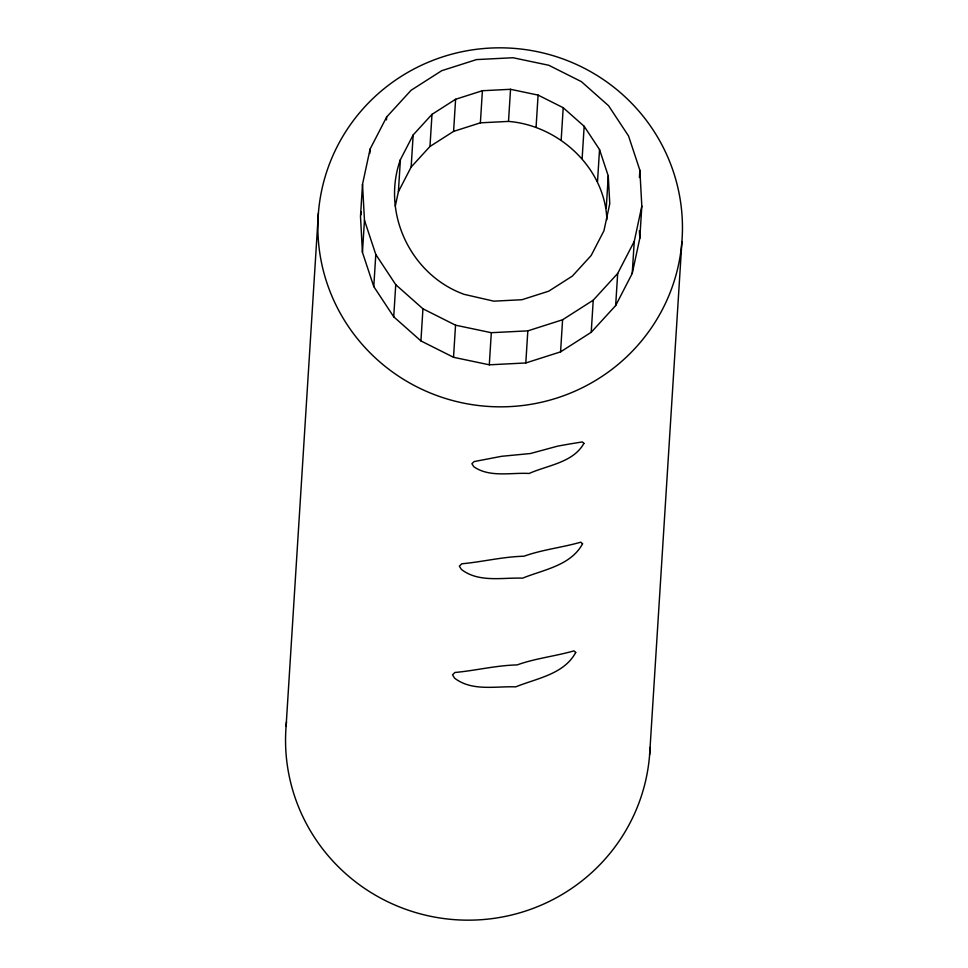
<?xml version="1.0" encoding="UTF-8"?>
<svg xmlns="http://www.w3.org/2000/svg" width="968" height="968" viewBox="0 0 968 968"><rect width="100%" height="100%" fill="white"/><g stroke="black" fill="none" stroke-linecap="round" stroke-linejoin="round"><path stroke-width="1.45" d="M286.092 726.411L318.387 213.069M362.516 184.271L360.495 216.372L362.443 252.333L373.781 286.589L393.722 316.802L420.923 340.918L453.52 357.289L489.3 364.815L525.806 362.964L560.569 351.868L591.218 332.29L615.66 305.561L632.225 273.496L639.8 238.285L641.82 206.184L639.872 170.223L628.534 135.968L608.594 105.754L581.393 81.639L548.795 65.267L513.028 57.741L476.51 59.593L441.747 70.688L411.097 90.266L386.656 116.995L370.091 149.06L362.516 184.271L364.464 220.22L362.443 252.333M369.812 153.44L370.091 149.06M373.781 286.589L375.802 254.475L364.464 220.22M386.474 119.911L386.656 116.995M395.307 206.039L398.38 191.761L400.401 159.659L413.167 134.951L431.994 114.357L455.613 99.268L482.403 90.726L510.535 89.298L538.099 95.094L563.207 107.714L584.164 126.288L599.531 149.568L608.267 175.958L609.767 203.667L603.935 230.795L591.17 255.504L572.366 276.086L548.723 291.187L521.933 299.729L493.801 301.157L464.229 294.369C410.916 275.299 381.198 213.033 400.401 159.659M393.722 316.802L395.743 284.689L375.802 254.475M398.38 191.761L411.146 167.053L413.167 134.951M411.146 167.053L429.974 146.458L431.994 114.357M420.923 340.918L422.943 308.804L395.743 284.689M429.974 146.458L453.593 131.382L455.613 99.268M453.52 357.289L455.541 325.188L422.943 308.804M453.593 131.382L480.382 122.827L482.403 90.726M489.3 364.815L491.308 332.702L455.541 325.188M606.875 219.736C605.109 168.142 559.044 125.441 508.515 121.411L510.535 89.298M536.078 127.195L538.099 95.094M525.806 362.964L527.826 330.862L562.589 319.767L593.239 300.189L617.681 273.46L634.246 241.395L641.82 206.184M561.186 139.815L563.207 107.714M560.569 351.868L562.589 319.767M582.143 158.401L584.164 126.288M597.51 181.681L599.531 149.568M591.218 332.29L593.239 300.189M606.246 208.072L608.267 175.958M615.66 305.561L617.681 273.46M632.225 273.496L634.246 241.395M639.412 177.519L639.872 170.223M649.613 754.931L681.908 241.589A182.311 179.491 3.6 0 0 421.504 65.243A182.311 179.491 3.6 0 0 397.037 375.161A182.311 179.491 3.6 0 0 681.908 241.589M360.81 214.908L361.439 211.98M480.382 122.827L508.515 121.411M491.308 332.702L527.826 330.862M639.388 230.795L639.8 238.285M650.036 747.405A182.311 179.491 3.6 0 1 455.25 919.709A182.311 179.491 3.6 0 1 286.504 721.91M583.922 443.38C573.141 462.716 547.682 465.184 529.169 473.461C511.043 472.42 489.699 477.805 473.8 466.733L471.912 463.72L474.126 461.567L501.642 456.303L530.416 453.52L557.653 446.139L568.869 444.118L582.325 441.928L583.922 443.38M582.567 543.786C570.817 565.663 543.592 569.632 522.575 578.162C502.295 577.412 478.833 582.893 461.434 569.462L459.352 566.159L461.784 563.787C482.512 561.9 502.949 556.709 523.954 556.225C542.467 549.582 562.13 547.549 580.8 542.177L582.567 543.786M575.718 652.468C563.981 674.357 536.756 678.314 515.738 686.856C495.447 686.094 471.997 691.575 454.597 678.157L452.516 674.841L454.948 672.482C475.675 670.594 496.112 665.403 517.118 664.919C535.619 658.276 555.293 656.244 573.964 650.871L575.718 652.468"/></g></svg>
